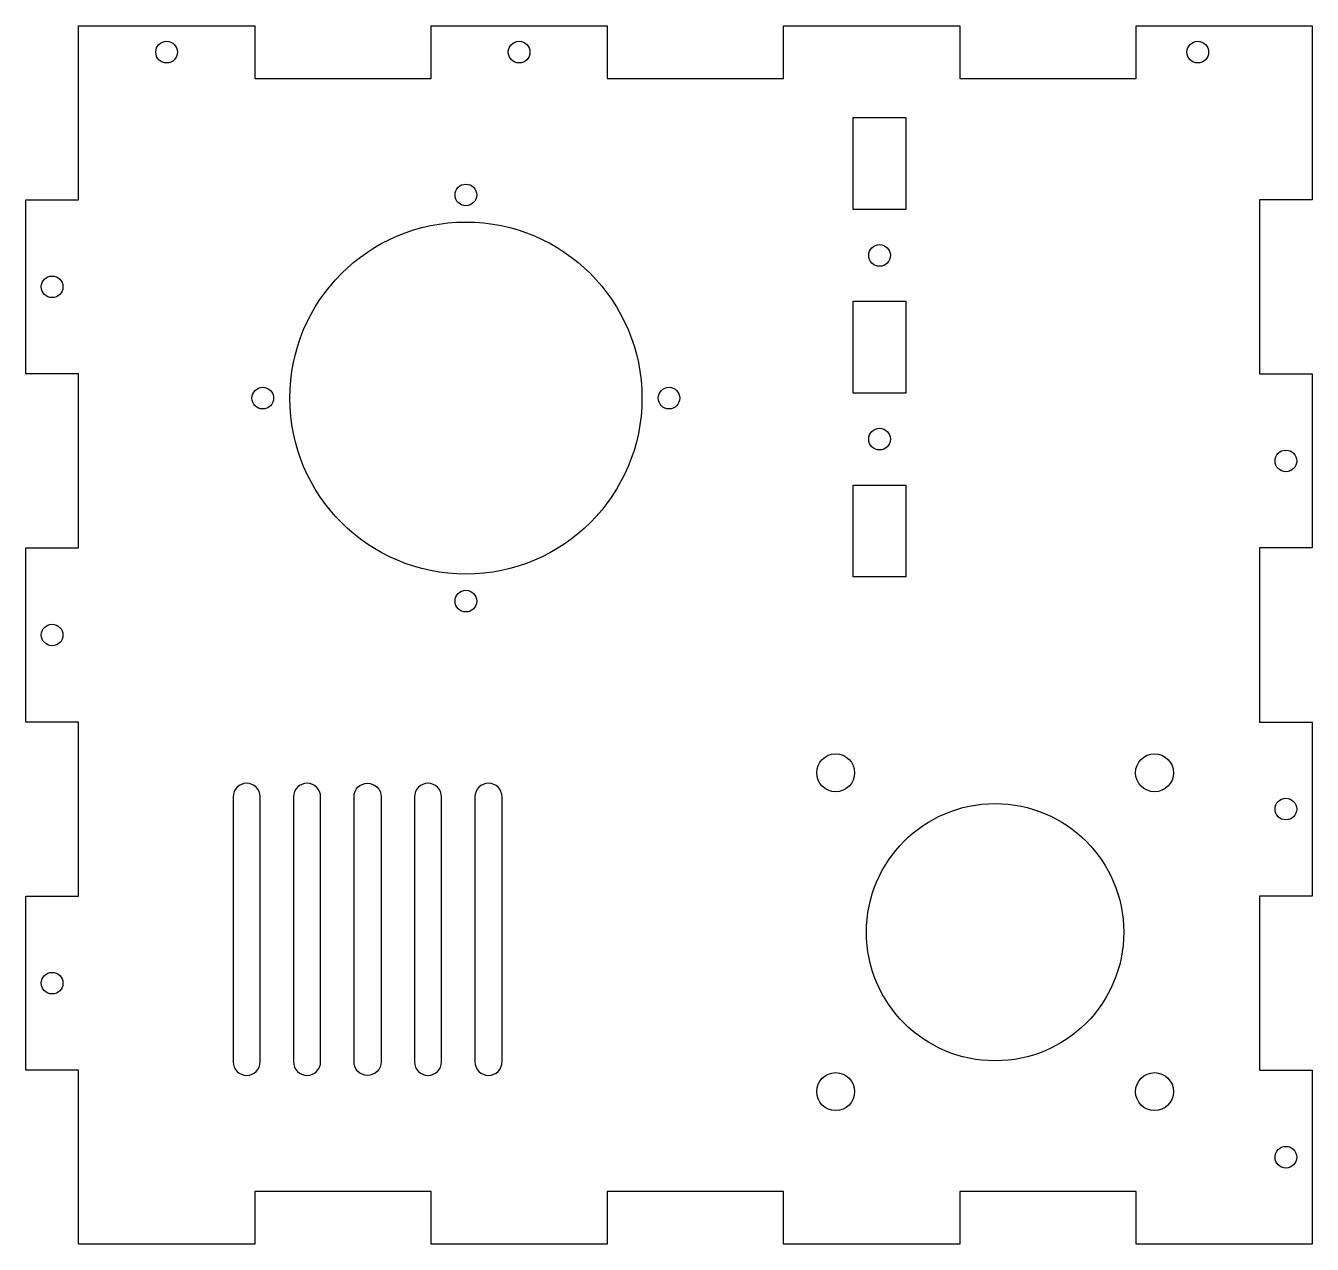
# Model space of a CAD drawing. Header units: millimetres. Extents: x -95 to 95, y -90 to 90.
import ezdxf

# ---------------------------------------------------------------- set-up
doc = ezdxf.new("R2010")
doc.units = ezdxf.units.MM
doc.layers.get('0').update_dxf_attribs({"linetype": 'CONTINUOUS'})

msp = doc.modelspace()

# ---------------------------------------------------------------- linework, layer by layer
for points in [[(16.91, 90), (42.94, 90), (42.94, 82.2), (68.97, 82.2), (68.97, 90), (95, 90), (95, 64.29), (87.2, 64.29), (87.2, 38.57), (95, 38.57), (95, 12.86), (87.2, 12.86), (87.2, -12.86), (95, -12.86), (95, -38.57), (87.2, -38.57), (87.2, -64.29), (95, -64.29), (95, -90), (68.97, -90), (68.97, -82.2), (42.94, -82.2), (42.94, -90), (16.91, -90), (16.91, -82.2), (-9.11, -82.2), (-9.11, -90), (-35.14, -90), (-35.14, -82.2), (-61.17, -82.2), (-61.17, -90), (-87.2, -90), (-87.2, -64.29), (-95, -64.29), (-95, -38.57), (-87.2, -38.57), (-87.2, -12.86), (-95, -12.86), (-95, 12.86), (-87.2, 12.86), (-87.2, 38.57), (-95, 38.57), (-95, 64.29), (-87.2, 64.29), (-87.2, 90), (-61.17, 90), (-61.17, 82.2), (-35.14, 82.2), (-35.14, 90), (-9.11, 90), (-9.11, 82.2), (16.91, 82.2)], [(27.2, 76.43), (35, 76.43), (35, 62.86), (27.2, 62.86)], [(27.2, 49.29), (35, 49.29), (35, 35.71), (27.2, 35.71)], [(27.2, 22.14), (35, 22.14), (35, 8.57), (27.2, 8.57)]]:
    msp.add_lwpolyline(points, close=True)
for points in [[(-60.38, -63.05), (-60.38, -23.91, 1), (-64.38, -23.91), (-64.38, -63.05, 1)], [(-51.45, -63.05), (-51.45, -23.91, 1), (-55.45, -23.91), (-55.45, -63.05, 1)], [(-42.52, -23.91), (-42.52, -63.05, -1), (-46.52, -63.05), (-46.52, -23.91, -1)], [(-33.59, -63.05), (-33.59, -23.91, 1), (-37.59, -23.91), (-37.59, -63.05, 1)], [(-24.66, -63.05), (-24.66, -23.91, 1), (-28.66, -23.91), (-28.66, -63.05, 1)]]:
    msp.add_lwpolyline(points, format="xyb", close=True)
for centre, radius in [((-74.19, 86.1), 1.6), ((-22.13, 86.1), 1.6), ((78.09, 86.1), 1.6), ((-30, 65), 1.6), ((-30, 35), 26), ((31.1, 56.07), 1.6), ((-91.1, 51.43), 1.6), ((-60, 35), 1.6), ((0, 35), 1.6), ((31.1, 28.93), 1.6), ((91.1, 25.71), 1.6), ((-30, 5), 1.6), ((-91.1, 0), 1.6), ((24.61, -20.35), 2.8), ((71.71, -20.35), 2.8), ((91.1, -25.71), 1.6), ((48.16, -43.9), 19), ((-91.1, -51.43), 1.6), ((24.61, -67.45), 2.8), ((71.71, -67.45), 2.8), ((91.1, -77.14), 1.6)]:
    msp.add_circle(centre, radius)

doc.saveas('drawing.dxf')
